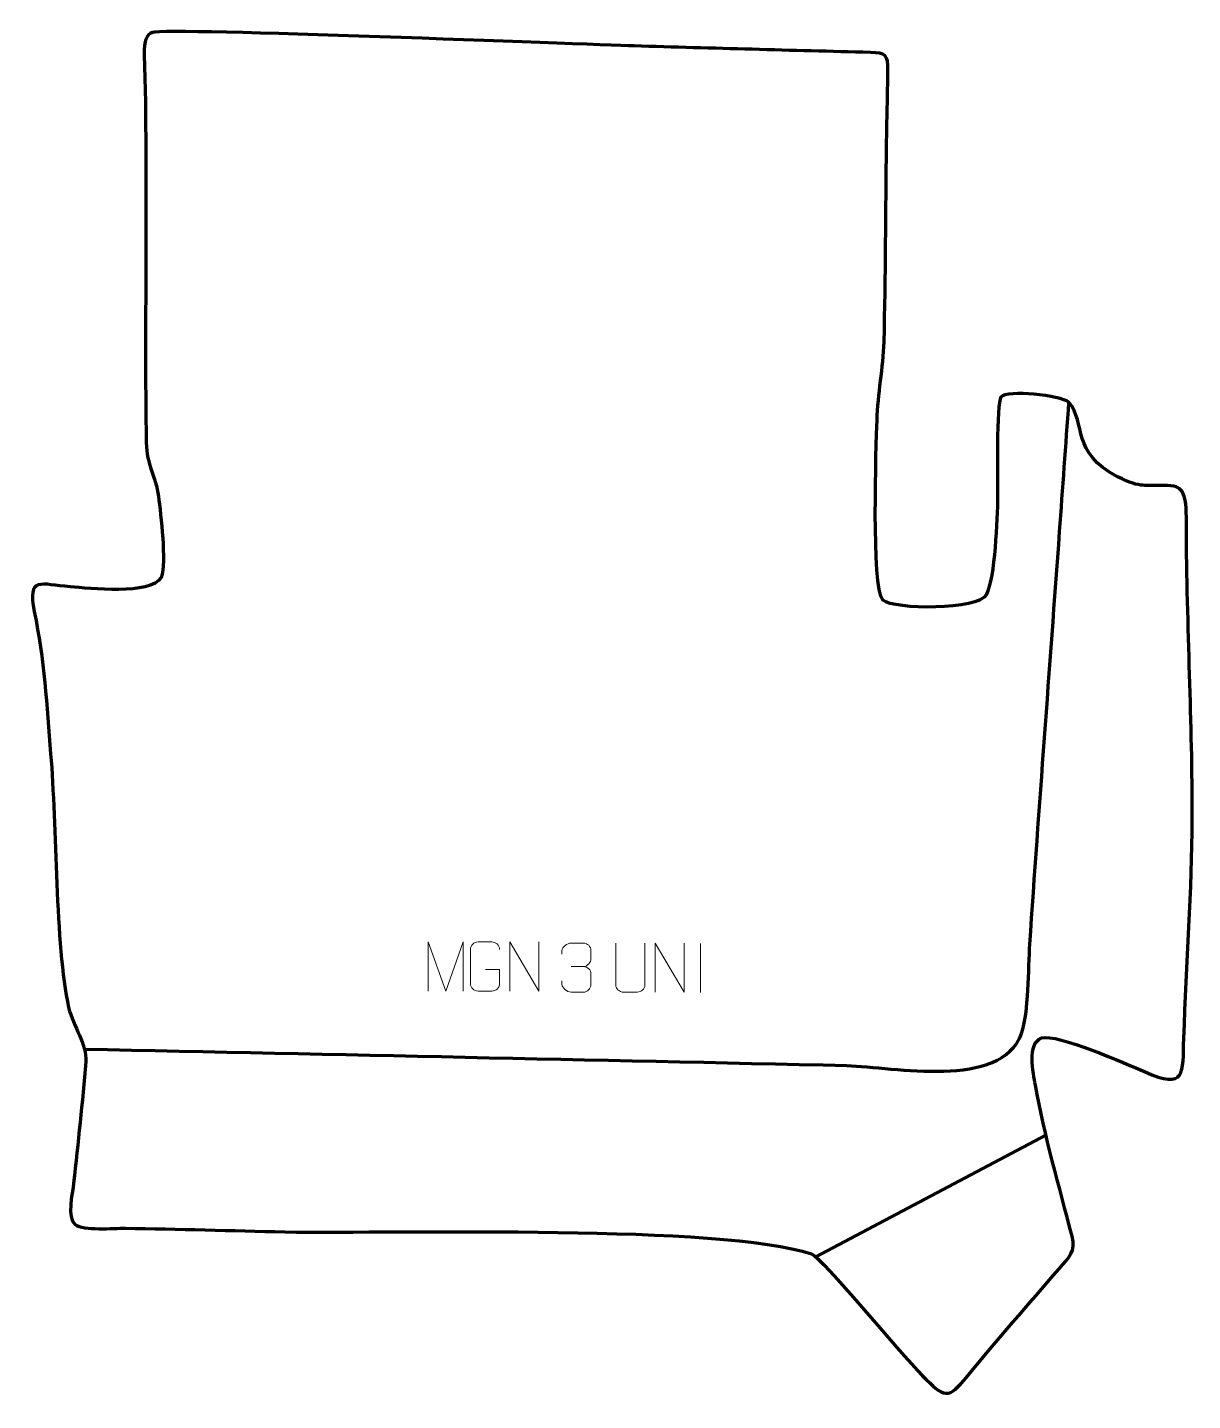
# Model space of a CAD drawing. Header units: millimetres. Extents: x -533 to 59, y 134 to 832.
import ezdxf

# ---------------------------------------------------------------- set-up
doc = ezdxf.new("R2010")
doc.units = ezdxf.units.MM
doc.header["$MEASUREMENT"] = 0
doc.layers.add('layer 1', color=7, linetype='Continuous', plot=False)
doc.layers.add('layer 2', color=7, linetype='Continuous')
doc.layers.add('layer 3', color=7, linetype='Continuous')

msp = doc.modelspace()

# ---------------------------------------------------------------- linework, layer by layer
at = {"layer": 'layer 1', "color": 250, "lineweight": 9}
for points, knots in [([(-329.7666, 341.9474), (-329.7666, 341.9474), (-329.7666, 366.9053), (-329.7666, 366.9053), (-329.7666, 366.9053), (-329.7666, 366.9053), (-320.8415, 341.9474), (-320.8415, 341.9474), (-320.8415, 341.9474), (-320.8415, 341.9474), (-312.0816, 366.9048), (-312.0816, 366.9048), (-312.0816, 366.9048), (-312.0816, 366.9048), (-312.0816, 341.9474), (-312.0816, 341.9474)], [0, 0, 0, 0, 0.2, 0.2, 0.2, 0.2, 0.4, 0.4, 0.4, 0.4, 0.6, 0.6, 0.6, 0.6, 1, 1, 1, 1]), ([(-300.6692, 352.9353), (-300.6692, 352.9353), (-293.5011, 352.9353), (-293.5011, 352.9353), (-293.5011, 352.9353), (-293.5011, 352.9353), (-293.5011, 345.7672), (-293.5011, 345.7672), (-293.5011, 345.7672), (-293.6408, 343.4438), (-295.318, 341.9642), (-297.4658, 341.9534), (-297.4658, 341.9534), (-299.7976, 341.9538), (-302.1296, 341.9538), (-304.4611, 341.9534), (-304.4611, 341.9534), (-306.386, 341.848), (-308.3582, 343.7325), (-308.347, 345.7498), (-308.347, 345.7498), (-308.3466, 351.5199), (-308.3466, 357.2896), (-308.347, 363.0589), (-308.347, 363.0589), (-308.3428, 365.197), (-306.596, 366.9162), (-304.4437, 366.9028), (-304.4437, 366.9028), (-302.118, 366.9028), (-299.7919, 366.9028), (-297.4658, 366.9028), (-297.4658, 366.9028), (-295.5191, 366.9382), (-293.5277, 365.4467), (-293.5011, 363.009)], [0, 0, 0, 0, 0.1, 0.1, 0.1, 0.1, 0.2, 0.2, 0.2, 0.2, 0.3, 0.3, 0.3, 0.3, 0.4, 0.4, 0.4, 0.4, 0.5, 0.5, 0.5, 0.5, 0.6, 0.6, 0.6, 0.6, 0.7, 0.7, 0.7, 0.7, 0.8, 0.8, 0.8, 0.8, 1, 1, 1, 1]), ([(-288.2722, 341.951), (-288.2722, 341.951), (-288.2722, 366.9045), (-288.2722, 366.9045), (-288.2722, 366.9045), (-288.2722, 366.9045), (-273.6174, 341.951), (-273.6174, 341.951), (-273.6174, 341.951), (-273.6174, 341.951), (-273.6174, 366.9045), (-273.6174, 366.9045)], [0, 0, 0, 0, 0.25, 0.25, 0.25, 0.25, 0.5, 0.5, 0.5, 0.5, 1, 1, 1, 1]), ([(-261.8336, 360.6625), (-261.8336, 360.6625), (-261.8336, 362.5197), (-261.8336, 362.5197), (-261.8336, 362.5197), (-261.8479, 364.2616), (-259.1834, 366.3797), (-257.1243, 366.357), (-257.1243, 366.357), (-255.0602, 366.357), (-252.9962, 366.357), (-250.9325, 366.357), (-250.9325, 366.357), (-248.738, 366.3658), (-247.1397, 364.519), (-247.0953, 362.6069), (-247.0953, 362.6069), (-247.0957, 361.1718), (-247.0957, 359.7367), (-247.0953, 358.3012), (-247.0953, 358.3012), (-247.1439, 356.6477), (-248.7465, 354.4177), (-250.9448, 354.4277), (-250.9448, 354.4277), (-248.7411, 354.4165), (-247.1331, 352.6133), (-247.0791, 350.5538), (-247.0791, 350.5538), (-247.0795, 348.7691), (-247.0795, 346.9844), (-247.0791, 345.1993), (-247.0791, 345.1993), (-247.069, 343.1379), (-249.1239, 341.3748), (-250.9448, 341.3829), (-250.9448, 341.3829), (-253.0101, 341.3832), (-255.0753, 341.3832), (-257.1409, 341.3829), (-257.1409, 341.3829), (-259.3095, 341.3944), (-261.8405, 343.7946), (-261.8591, 345.2564), (-261.8591, 345.2564), (-261.8591, 345.2564), (-261.8591, 347.165), (-261.8591, 347.165)], [0, 0, 0, 0, 0.07692308, 0.07692308, 0.07692308, 0.07692308, 0.15384615, 0.15384615, 0.15384615, 0.15384615, 0.23076923, 0.23076923, 0.23076923, 0.23076923, 0.30769231, 0.30769231, 0.30769231, 0.30769231, 0.38461538, 0.38461538, 0.38461538, 0.38461538, 0.46153846, 0.46153846, 0.46153846, 0.46153846, 0.53846154, 0.53846154, 0.53846154, 0.53846154, 0.61538462, 0.61538462, 0.61538462, 0.61538462, 0.69230769, 0.69230769, 0.69230769, 0.69230769, 0.76923077, 0.76923077, 0.76923077, 0.76923077, 0.84615385, 0.84615385, 0.84615385, 0.84615385, 1, 1, 1, 1]), ([(-219.7216, 366.3795), (-219.722, 360.84), (-219.6262, 350.6382), (-219.6258, 345.0978), (-219.6258, 345.0978), (-219.7656, 342.8583), (-221.4428, 341.4321), (-223.5905, 341.4216), (-223.5905, 341.4216), (-225.9224, 341.422), (-228.2543, 341.422), (-230.5858, 341.4216), (-230.5858, 341.4216), (-232.5108, 341.3201), (-234.4829, 343.1366), (-234.4717, 345.0811), (-234.4717, 345.0811), (-234.4714, 350.643), (-234.376, 360.8184), (-234.3764, 366.3795)], [0, 0, 0, 0, 0.16666667, 0.16666667, 0.16666667, 0.16666667, 0.33333333, 0.33333333, 0.33333333, 0.33333333, 0.5, 0.5, 0.5, 0.5, 0.66666667, 0.66666667, 0.66666667, 0.66666667, 1, 1, 1, 1]), ([(-214.3762, 341.4218), (-214.3762, 341.4218), (-214.3762, 366.3753), (-214.3762, 366.3753), (-214.3762, 366.3753), (-214.3762, 366.3753), (-199.7214, 341.4218), (-199.7214, 341.4218), (-199.7214, 341.4218), (-199.7214, 341.4218), (-199.7214, 366.3753), (-199.7214, 366.3753)], [0, 0, 0, 0, 0.25, 0.25, 0.25, 0.25, 0.5, 0.5, 0.5, 0.5, 1, 1, 1, 1])]:
    msp.add_open_spline(points, degree=3, knots=knots, dxfattribs=at)
for points in [[(-191.461, 366.1752), (-191.461, 366.1752), (-191.461, 341.2011), (-191.461, 341.2011)], [(-257.1239, 354.4173), (-257.1239, 354.4173), (-250.9275, 354.4173), (-250.9275, 354.4173)]]:
    msp.add_open_spline(points, degree=3, dxfattribs=at)
at = {"layer": 'layer 2', "color": 140, "lineweight": 158}
msp.add_open_spline([(-504.9179, 312.4789), (-375.6248, 309.6896), (-246.3003, 307.0879), (-117.0148, 304.1088), (-117.0148, 304.1088), (-93.2311, 303.395), (-38.8796, 291.7587), (-28.2252, 320.3667), (-28.2252, 320.3667), (-24.554, 331.1936), (-24.8301, 353.3752), (-23.9952, 365.8644), (-23.9952, 365.8644), (-19.328, 435.6783), (-13.9401, 505.6362), (-8.9119, 575.4462), (-8.9119, 575.4462), (-7.3317, 597.3849), (-5.7515, 619.3236), (-4.1713, 641.2623)], degree=3, knots=[0, 0, 0, 0, 0.16666667, 0.16666667, 0.16666667, 0.16666667, 0.33333333, 0.33333333, 0.33333333, 0.33333333, 0.5, 0.5, 0.5, 0.5, 0.66666667, 0.66666667, 0.66666667, 0.66666667, 1, 1, 1, 1], dxfattribs=at)
msp.add_open_spline([(-132.8669, 206.8839), (-132.8669, 206.8839), (-15.8688, 268.7508), (-15.8688, 268.7508)], degree=3, dxfattribs=at)
at = {"layer": 'layer 3', "color": 242, "lineweight": 158}
msp.add_open_spline([(-402.6597, 219.5772), (-429.5916, 220.1952), (-456.7994, 221.0946), (-483.7022, 221.4247), (-483.7022, 221.4247), (-489.6222, 221.4974), (-505.1, 220.0653), (-509.2629, 223.3205), (-509.2629, 223.3205), (-513.6702, 226.7669), (-510.5867, 239.0853), (-510, 244.3699), (-510, 244.3699), (-507.7713, 264.8047), (-505.553, 285.4887), (-503.7296, 305.9523), (-503.7296, 305.9523), (-503.4459, 315.3485), (-510.0646, 323.7315), (-512.5702, 333.6545), (-512.5702, 333.6545), (-519.4908, 365.2393), (-518.6625, 426.7287), (-521.6836, 462.5649), (-521.6836, 462.5649), (-523.6235, 487.0948), (-524.9709, 510.6172), (-530.0172, 534.8228), (-530.0172, 534.8228), (-533.4758, 552.9736), (-527.2135, 548.5598), (-511.6234, 547.3962), (-511.6234, 547.3962), (-502.1394, 546.667), (-470.7221, 542.8812), (-465.564, 552.1251), (-465.564, 552.1251), (-462.6993, 559.9676), (-465.7507, 584.0618), (-466.8852, 593.3283), (-466.8852, 593.3283), (-468.1342, 603.5296), (-472.9521, 609.1023), (-473.1398, 620.7037), (-473.1398, 620.7037), (-474.1476, 682.9809), (-472.2486, 754.6777), (-474.0848, 817.7651), (-474.0848, 817.7651), (-474.2968, 825.0474), (-472.984, 828.0125), (-469.9934, 829.0764), (-469.9934, 829.0764), (-462.7968, 831.6368), (-250.3475, 822.953), (-225.1292, 822.2207), (-225.1292, 822.2207), (-185.1025, 821.0585), (-145.1115, 819.9635), (-105.0842, 818.9129), (-105.0842, 818.9129), (-97.1076, 818.7036), (-96.0903, 817.6988), (-96.1751, 809.6451), (-96.1751, 809.6451), (-96.3073, 797.0999), (-96.712, 784.3707), (-96.874, 771.7677), (-96.874, 771.7677), (-97.2966, 738.604), (-97.2325, 705.0247), (-98.1407, 671.9207), (-98.1407, 671.9207), (-98.625, 658.4716), (-101.1908, 645.6215), (-101.6889, 631.8659), (-101.6889, 631.8659), (-102.1352, 619.6562), (-104.5733, 547.5836), (-98.731, 540.6138), (-98.731, 540.6138), (-93.2165, 535.615), (-50.1865, 535.4356), (-46.1362, 543.4897), (-46.1362, 543.4897), (-41.781, 552.1505), (-40.6146, 581.7348), (-40.4404, 593.3808), (-40.4404, 593.3808), (-40.4018, 600.1759), (-41.1164, 641.0103), (-38.7865, 643.751), (-38.7865, 643.751), (-35.3635, 647.7774), (-8.5591, 644.5939), (-4.1713, 641.2623), (-4.1713, 641.2623), (4.8303, 630.1116), (-3.2971, 615.6779), (20.582, 603.2967), (20.582, 603.2967), (33.7077, 597.0088), (33.0016, 599.5129), (45.8578, 598.8244), (45.8578, 598.8244), (50.9682, 598.5507), (52.5161, 597.4716), (53.7887, 594.942), (53.7887, 594.942), (55.7934, 590.957), (55.4832, 584.2535), (55.5127, 578.1547), (55.5127, 578.1547), (55.7619, 526.6275), (58.6491, 478.2875), (58.4856, 429.4912), (58.4856, 429.4912), (58.3637, 393.0947), (55.5824, 356.5027), (54.2267, 317.8297), (54.2267, 317.8297), (53.6109, 300.2634), (55.6091, 291.3735), (34.1632, 301.0113), (34.1632, 301.0113), (25.5795, 304.8013), (-10.744, 320.6214), (-17.936, 318.1225), (-17.936, 318.1225), (-25.8082, 315.3873), (-22.2455, 300.3428), (-21.2011, 294.1965), (-21.2011, 294.1965), (-16.6048, 268.1186), (-9.1104, 243.0188), (-2.611, 217.4173), (-2.611, 217.4173), (-0.5689, 209.3735), (-3.8859, 206.9802), (-9.1898, 200.78), (-9.1898, 200.78), (-24.7521, 182.6065), (-40.6724, 164.9815), (-55.6786, 146.3331), (-55.6786, 146.3331), (-65.7046, 133.8737), (-67.4306, 135.2503), (-78.7251, 146.648), (-78.7251, 146.648), (-90.2244, 158.1819), (-129.6971, 206.3762), (-135.0064, 208.4296), (-135.0064, 208.4296), (-181.0063, 223.4212), (-343.4743, 218.8138), (-402.6597, 219.5772)], degree=3, knots=[0, 0, 0, 0, 0.025, 0.025, 0.025, 0.025, 0.05, 0.05, 0.05, 0.05, 0.075, 0.075, 0.075, 0.075, 0.1, 0.1, 0.1, 0.1, 0.125, 0.125, 0.125, 0.125, 0.15, 0.15, 0.15, 0.15, 0.175, 0.175, 0.175, 0.175, 0.2, 0.2, 0.2, 0.2, 0.225, 0.225, 0.225, 0.225, 0.25, 0.25, 0.25, 0.25, 0.275, 0.275, 0.275, 0.275, 0.3, 0.3, 0.3, 0.3, 0.325, 0.325, 0.325, 0.325, 0.35, 0.35, 0.35, 0.35, 0.375, 0.375, 0.375, 0.375, 0.4, 0.4, 0.4, 0.4, 0.425, 0.425, 0.425, 0.425, 0.45, 0.45, 0.45, 0.45, 0.475, 0.475, 0.475, 0.475, 0.5, 0.5, 0.5, 0.5, 0.525, 0.525, 0.525, 0.525, 0.55, 0.55, 0.55, 0.55, 0.575, 0.575, 0.575, 0.575, 0.6, 0.6, 0.6, 0.6, 0.625, 0.625, 0.625, 0.625, 0.65, 0.65, 0.65, 0.65, 0.675, 0.675, 0.675, 0.675, 0.7, 0.7, 0.7, 0.7, 0.725, 0.725, 0.725, 0.725, 0.75, 0.75, 0.75, 0.75, 0.775, 0.775, 0.775, 0.775, 0.8, 0.8, 0.8, 0.8, 0.825, 0.825, 0.825, 0.825, 0.85, 0.85, 0.85, 0.85, 0.875, 0.875, 0.875, 0.875, 0.9, 0.9, 0.9, 0.9, 0.925, 0.925, 0.925, 0.925, 0.95, 0.95, 0.95, 0.95, 1, 1, 1, 1], dxfattribs=at)

doc.saveas('drawing.dxf')
